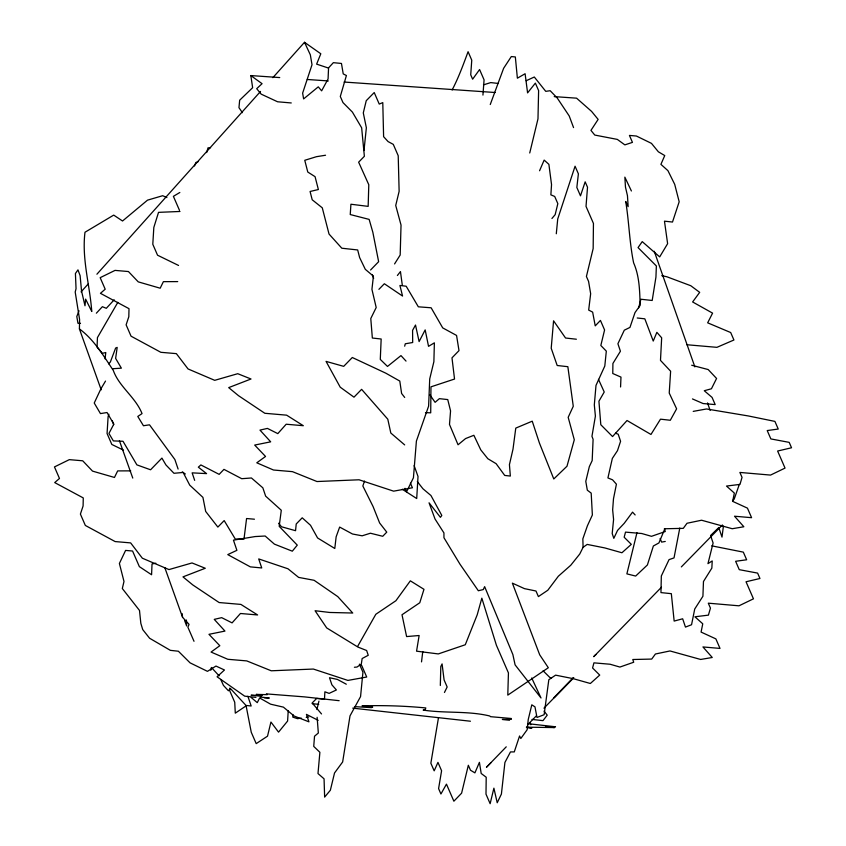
<?xml version="1.0" encoding="UTF-8"?>
<svg xmlns="http://www.w3.org/2000/svg" width="846" height="846" viewBox="0 0 846 846"><rect width="100%" height="100%" fill="white"/><g stroke="black" fill="none" stroke-linecap="round" stroke-linejoin="round"><path stroke-width="1.27" d="M229.742 688.136L229.721 690.727L234.733 702.254L235.294 713.167L246.112 705.85L251.262 732.266L256.201 743.623L267.516 736.168L270.932 722.04L278.546 732.128L287.598 721.056L288.222 710.756M101.203 389.837L79.418 328.925L79.587 319.513L75.199 292.007L76.045 288.729L75.421 273.512L77.959 269.863L80.116 275.669L81.544 291.056L85.002 305.787L85.626 299.135L91.77 311.487C89.845 285.028 81.681 259.066 84.981 232.248L113.713 215.106L122.533 220.996L147.511 200.153L162.675 195.712L166.895 197.562M440.332 685.472L440.808 666.521L442.088 663.909L444.087 679.92L447.164 686.984L444.457 692.472M292.906 714.51L292.822 717.144L297.538 718.677L301.261 718.106M620.573 386.982L620.975 377.115L612.768 373.509L612.916 363.463L620.425 351.227L617.908 343.751L624.306 330.183L629.963 327.413L635.008 312.576L640.158 305.385C639.713 291.003 639.502 276.23 633.622 262.852C629.424 242.569 629.086 221.842 625.712 201.485L628.144 206.636L627.468 195.733L625.469 187.082L624.856 177.142L631.402 190.985M482.939 95.08L484.071 79.841L479.587 69.541L472.628 79.196L470.725 74.818L471.761 60.161L468.081 51.712C463.28 64.719 458.585 77.589 452.124 90.014M556.298 233.76L557.726 218.977L575.068 166.218L578.389 173.853L576.845 187.463L580.483 195.828L585.168 181.837L587.515 187.23L586.024 206.382L593.448 223.439L593.162 248.565L586.415 276.473L588.573 281.422L590.656 293.71L588.679 310.07L592.644 312.132L595.235 325.869L600.438 320.412L604.583 329.961L600.829 345.485L606.318 351.143L604.805 366.011L595.996 385.416L594.315 404.885L595.394 416.105L591.957 436.314L593.099 439.317L592.179 460.594L589.334 466.632L585.781 481.363L587.325 490.194L591.185 493.112L592.369 514.992L587.42 525.757L582.841 538.881L583.095 547.32L579.743 554.024L570.775 565.234L558.339 576.232L547.806 590.244L538.405 596.589L535.973 591.005L524.457 588.636L512.38 583.148L539.695 654.804L548.324 667.737L507.79 695.126L508.435 672.908L496.412 645.276L481.839 598.175L477.218 614.778L465.279 644.758L438.291 653.926L416.56 651.177L419.14 635.515L406.609 636.573L402.009 614.756L419.785 602.743L423.973 589.324L410.342 580.832L395.907 600.723L375.825 614.281L357.604 646.45M363.992 150.535L366.36 127.778L363.294 112.899L366.244 100.695L374.228 92.552L379.241 104.079L382.783 102.609L383.608 136.692L388.092 141.589L393.284 144.37L398.212 155.717L399.132 191.344L395.727 205.462L401.036 225.078L400.179 255.037L394.574 263.931M105.063 358.884L105.782 352.539L102.377 353.342L97.068 347.114L97.438 337.596L117.837 302.339M421.52 661.889L422.767 651.526M723.425 526.085L721.998 537.104L718.772 527.566L710.577 535.518L713.104 543.026L707.965 563.637L712.226 560.93L711.846 568.121L703.47 581.509L702.92 596.25L694.735 609.004L691.552 624.739L685.461 627.087L682.659 618.786L674.156 621.08L671.333 593.67L660.959 592.602L661.329 575.989L669.049 559.618L674.019 557.916L679.793 528.02M438.503 717.598L430.857 763.208L434.178 770.854L437.953 762.373L441.591 770.748L438.588 788.599L440.935 794.003L446.455 784.136L453.879 801.204L461.599 793.178L468.335 765.27L470.492 770.22L474.902 772.874L479.418 762.352L481.194 773.477L486.207 777.231L485.995 794.151L490.141 803.7L493.895 788.165L497.215 802.759L501.403 794.056L504.914 762.468L510.476 751.914L514.273 751.914L519.571 735.988L520.829 738.495L527.174 729.707L528.232 719.565L531.796 704.834L534.979 706.875L536.988 717.461L544.126 714.722L548.821 679.719L555.589 675.15L573.197 678.661L590.36 683.494L599.719 675.087L592.57 667.97L593.945 662.852L610.135 664.247L619.907 667.06L633.707 662.238L632.787 659.51L651.706 659.076L655.428 654L669.99 650.955L700.647 659.457L712.258 657.49L702.952 646.947L720.009 648.417L715.864 638.878L701.08 632.078L702.762 623.809L694.915 616.787L708.409 615.137L710.45 608.126L708.303 603.177L738.97 605.81L753.458 598.831L746.035 581.773L759.951 578.495L757.614 573.102L739.267 569.665L735.629 561.289L746.648 559.777L743.327 552.131L711.698 545.839M210.823 670.212L211.394 667.462L219.082 675.806M316.912 709.54L318.942 701.133M404.684 346.183L405.266 343.783L412.679 342.514L412.584 330.342L415.513 325.044L419.108 341.573L425.168 329.908L428.541 346.342L434.379 342.841L433.882 361.676L429.715 378.945L428.615 406.122L416.401 441.062L413.43 477.779L406.535 491.759L405.033 488.301M529.733 152.989L537.982 118.842L538.616 90.585L535.37 83.13L527.587 92.87L525.102 73.739L517.382 78.192L515.341 56.957L511.312 56.555L503.624 68.304L490.257 104.523M638.603 307.923L640.919 299.241L652.192 300.478L655.936 277.128L656.369 265.972L638.053 247.603L642.23 241.618L659.69 256.898L667.621 243.68L664.47 221.166L672.496 222.043L679.179 201.771L674.696 184.322L667.938 170.659L660.916 164.346L664.745 155.569L658.378 151.804L651.473 143.376L636.404 136.026L629.435 135.423L632.448 142.382L624.856 144.878L617.326 139.4L594.77 135.064L590.952 130.39L598.133 119.402L591.587 111.397L576.57 98.168L554.236 96.613M636.964 532.705L626.875 573.874L635.663 576.063L647.402 564.959L653.366 545.987L658.928 542.931L664.808 528.866M206.667 152.587L208.01 147.839L210.569 147.712M108.891 414.191L108.108 416.708L107.072 433.522L111.831 444.457L123.505 450.157M364.531 481.057L362.839 485.995L373.086 506.564L379.632 522.997L386.759 532.145L382.73 536.29L370.411 533.223L362.162 535.814L352.496 534.006L339.658 527.079L336.137 536.829L334.794 548.483L317.578 537.95L310.524 525.292L302.212 517.805L296.227 523.97L295.55 530.696L281.485 526.762L278.588 523.23M739.351 484.314L734.212 499.066L732.467 500.864M194.517 165.943L195.838 162.506L198.049 161.798M79.016 310.799L76.796 316.51L77.948 323.257L80.507 323.299M539.558 170.765L544.158 160.095L548.885 164.336L551.539 184.597L550.873 194.844L554.701 196.462L557.831 203.643L555.166 214.651L551.93 218.49M105.517 381.07L100.843 388.927L94.234 403.024L100.452 413.599L107.03 412.531L113.84 424.11L108.944 433.438L113.343 440.903L123.008 441.274L136.893 464.877L150.577 469.784L161.914 458.109L165.943 464.962L173.969 473.284L183.159 472.459L189.737 485.149L202.924 497.385L205.684 511.439L217.866 527.079L224.179 520.586L235.273 539.029L243.986 539.145L246.577 518.524L254.435 519.211M397.398 275.5L400.454 271.587L402.284 285.081M595.478 654.952L595.88 654.487L593.691 656.697L661.477 587.23M81.068 291.902L88.111 284.045M96.909 274.21L260.526 91.431M272.846 77.673L304.518 42.3L320.803 53.774L316.626 64.127L328.544 68.082M96.359 313.189L102.377 306.696L106.31 308.304L114.189 299.801M108.626 363.843L110.371 361.972L115.627 348.055L117.182 347.399L115.627 358.387L121.38 368.158L112.867 368.719M370.59 269.98L378.638 261.689L372.843 232.29L369.152 219.4L350.244 214.546L350.921 204.235L368.158 206.371L368.793 184.735L358.641 162.189L364.372 156.288L361.654 127.809L352.401 112.095L342.968 102.567L340.304 96.465L346.405 75.527L343.233 73.898L341.456 63.461L333.366 62.667L328.555 67.87L328.079 78.921L321.639 90.839L318.276 86.852L303.619 98.908L302.635 93.134L312.015 64.74L310.334 54.831L304.518 42.3M378.913 289.332L384.348 283.748L402.548 296.037L399.925 285.462L406.175 286.223L418.336 306.812L431.132 307.785L442.722 327.899L456.565 335.439L458.997 350.625L451.986 357.847L454.535 379.05L430.963 386.844L430.709 412.827L425.464 412.637M573.355 677.995L553.855 697.813L573.419 677.625M722.41 524.964L681.347 566.905M506.246 746.828L486.439 767.28L491.008 762.606M573.778 677.657L543.957 708.187M527.513 724.916L536.449 715.758M583.095 547.32L587.166 544.412L604.774 547.922L621.937 552.755L631.306 544.348L624.158 537.231L625.522 532.113L641.712 533.509L651.494 536.322L665.294 531.51L664.364 528.771L683.293 528.348L687.015 523.262L701.567 520.227L732.224 528.729L743.846 526.762L734.529 516.219L751.597 517.689L747.441 508.139L732.657 501.35L734.339 493.07L726.492 486.059L739.986 484.398L742.037 477.387L739.88 472.438L770.547 475.082L785.035 468.092L777.622 451.034L791.539 447.767L789.191 442.363L770.854 438.926L767.216 430.561L778.235 429.038L774.915 421.403L748.35 415.957L706.505 408.967L693.223 411.378M179.838 192.486L173.398 196.335L179.479 210.305M526.212 80.708L534.312 77.018L545.744 91.347L550.175 90.712L557.207 97.967L569.21 115.955L573.556 127.598M483.478 84.854L490.743 82.591L498.262 83.447M155.833 563.203L152.026 563.954L151.582 574.762L139.368 566.64L132.568 551.021L125.589 550.418L119.392 563.468L123.992 581.466L122.321 588.53L139.495 610.442L140.838 623.365L142.731 629.593L149.605 638.254L170.363 650.341L178.379 651.23L190.075 662.852L207.45 671.343L215.963 666.056L224.465 669.99L217.084 676.8L244.684 696.152L255.957 697.39M665.263 541.451L661.635 542.106L660.102 538.574M325.551 155.241L316.467 156.69L304.761 160.296L307.775 172.034L315.061 176.666L318.371 189.525L310.08 191.492L312.206 199.783L322.284 207.83L329.02 234.035L341.816 248.216L357.678 249.961L359.624 257.565L365.313 269.345L373.424 276.166L371.933 289.343L376.195 307.521L370.781 318.53L372.346 338.03L381.165 339.003L380.288 359.402L387.489 366.434L400.972 355.606L406.027 361.094M306.231 717.345L308.716 716.964M354.4 667.261L356.959 667.06L361.316 664.068L362.151 658.537L368.243 655.28L366.635 650.511L357.953 647.084L326.693 627.922L315.072 610.727L329.707 612.462L352.729 613.022L337.744 596.589L314.099 580.293L298.617 577.395L287.989 568.787L258.696 558.92L261.742 567.952L250.342 566.873L227.764 554.606L236.891 550.334L233.454 540.15L255.154 536.554L265.158 536.015L274.411 544.137L292.304 551.18L297.274 545.141L279.191 526.339L281.295 510.265L265.644 496.137L262.842 487.825L251.442 477.979L241.734 478.699L223.957 469.371L219.167 474.363L200.872 464.94L198.334 467.172L206.572 473.612L192.137 472.851L194.665 480.359M179.987 211.468L158.53 212.357L153.824 227.458L152.798 244.272L157.546 255.206L178.548 265.454M177.713 281.602L163.394 281.655L160.18 288.211L138.247 281.866L128.433 271.545L115.035 270.392L100.177 277.668L105.19 289.205L100.441 293.329L129.004 308.674L128.814 316.732L126.117 324.832L131.056 336.19L160.846 352.306L176.359 353.639L188.055 368.951L214.704 380.33L237.737 373.699L250.998 378.997L228.695 387.616L238.53 395.695L264.83 413.282L286.625 415.164L303.323 425.707L286.181 424.227L277.805 433.628L267.421 428.404L259.976 430.106L270.688 441.834L254.678 445.07L265.538 456.459L256.782 462.804L273.501 470.016L292.473 471.656L316.975 481.533L359.064 479.788L393.623 491.156L412.425 487.772L410.426 483.172M130.696 470.862L117.668 470.905L114.464 477.461L92.531 471.116L82.718 460.795L69.309 459.642L54.461 466.929L59.474 478.455L54.715 482.59L83.278 497.934L83.088 505.993L80.402 514.093L85.34 525.451L115.13 541.567L130.644 542.899L142.34 558.201L168.978 569.58L192.021 562.95L205.271 568.258L182.979 576.877L192.803 584.946L219.114 602.542L240.909 604.414L257.607 614.957L240.454 613.487L232.079 622.878L221.694 617.654L214.25 619.367L224.962 631.084L208.962 634.32L219.812 645.71L211.066 652.065L227.786 659.277L246.757 660.906L271.259 670.793L313.348 669.049L347.907 680.417L366.709 677.022L361.707 665.516L359.423 664.565M264.438 697.802L269.282 698.035L260.409 697.041L261.287 696.205L251.051 695.253L262.154 695.486L256.253 694.397L267.251 694.651L266.384 693.9L304.486 696.882L339.151 700.689M242.4 112.687L238.963 107.664L239.661 100.209L252.637 87.698L250.839 75.569L279.73 77.568M307.31 79.482L328.333 80.941M344.089 82.041L495.132 92.51M291.267 102.958L277.573 101.774L261.171 94.139L256.708 88.682L262.059 83.68L250.839 75.569M686.889 344.745L716.922 347.336L733.926 339.997L730.69 332.541L707.658 322.823L712.586 313.136L692.62 301.959L699.684 292.356L690.78 285.726L666.87 276.769L661.762 275.659M532.007 719.428L542.984 720.633L547.225 715.156L544.052 711.148M637.228 317.99L644.832 318.826L653.239 341.044L656.866 332.341L661.667 337.808L660.483 360.385L670.624 371.225L669.228 393.052L676.62 408.819L670.307 420.261L660.493 419.172L650.965 434.463L627.034 420.515L612.546 436.557L600.808 424.724L598.926 401.216L604.234 392.015L598.471 379.346M576.38 339.225L565.551 338.019L553.57 320.824L551.211 348.266L557.186 365.504L567.846 366.688L573.271 406.281L568.184 417.321L574.297 439.783L566.989 466.231L553.781 478.963L539.431 443.071L532.24 421.181L515.774 428.108L513.004 449.152L509.429 464.644L510.339 476.055L504.713 475.431L496.126 463.682L487.825 458.712L480.761 449.861L473.866 435.288L465.575 438.566L458.046 444.774L449.49 424.449L450.558 410.902L447.745 399.576L439.37 398.656L435.108 402.326L429.958 394.955M509.525 720.232L502.344 719.438L511.375 719.354L511.28 718.487L490.543 716.678L489.686 715.97C467.88 710.714 445.26 713.453 423.169 710.09L425.2 709.382L425.824 707.943C404.557 705.892 383.333 705.247 362.035 705.86L372.695 707.045L371.436 707.637L354.453 706.622M312.195 703.639L318.731 704.369M352.729 708.144L470.429 721.226M526.667 727.475L531.891 728.057L526.371 727.179L554.521 727.581L545.702 726.598L555.526 726.788L527.925 723.668M691.69 365.229L708.187 369.554L716.573 378.469L711.433 388.769L704.274 390.725L712.068 397.409L715.187 404.589L703.089 403.542L692.462 398.931M551.518 678.058L549.9 677.53L543.1 670.815M615.507 433.215L618.193 434.188L620.583 441.284L617.485 450.643L612.345 458.405L607.925 477.927L612.567 479.83L616.417 484.187L613.487 498.77L612.652 509.863L613.583 519.465L612.208 533.562L613.815 538.331L617.559 530.389L624.2 523.346L632.544 512.147L635.145 514.95M318.191 720.337L306.442 714.384L308.959 721.85L294.122 716.012L283.399 707.129L270.614 704.179L259.637 697.961L257.269 702.635L251.177 697.506M346.3 684.213L337.417 679.433L329.506 677.731L331.896 684.826L336.391 689.966L329.126 693.382L324.885 691.806L324.483 699.198L316.679 698.458L312.174 702.952L321.522 713.939M402.315 489.274L416.708 498.537L418.019 476.499L414.128 465.607M182.25 471.888L185.348 474.003M79.418 328.925C94.107 339.669 103.36 355.606 113.301 370.442C119.096 386.781 135.519 397.134 142.033 413.588L137.792 416.454L143.45 425.739L149.509 424.819L174.879 459.526L178.104 469.065M404.674 444.901L390.81 433.025L387.796 419.214L361.612 389.34L353.988 397.176L340.219 387.182L326.059 361.39L343.698 366.35L352.306 357.509L385.797 373.171L399.798 381.07L401.607 393.475L404.695 397.44M164.79 567.592L182.567 617.316L189.07 624.359L187.875 627.193L194.009 641.289M417.332 481.596L422.947 488.777L430.952 495.513L441.813 515.468L440.417 517.329L429.049 502.81L435.013 518.979L443.928 532.917L443.96 537.749L459.97 564.176L478.328 590.741L483.309 589.567L484.631 586.616L512.866 654.55L515.098 664.871L541.017 697.982L531.711 677.984M220.721 679.401L223.439 685.387L228.409 690.77L230.324 688.433L246.006 705.437L251.167 705.998L247.867 696.237M359.434 664.152L362.934 672.21L360.565 696.586L350.011 715.875L342.651 761.96L334.53 772.98L330.352 790.249L324.642 797.101L324.06 778.828L317.99 773.551L319.883 752.295L313.729 746.384L314.532 736.21L318.339 733.027L317.123 717.292M184.682 620.71L186.638 625.934L186.395 620.012M372.335 274.76L373.646 278.334M112.317 420.906L113.66 424.639M119.434 440.798L132.769 478.085M654.254 251.262L694.862 366.878M707.52 402.929L710.143 410.395M530.114 722.664L530.823 724.821M182.123 613.572L182.567 617.316"/></g></svg>
